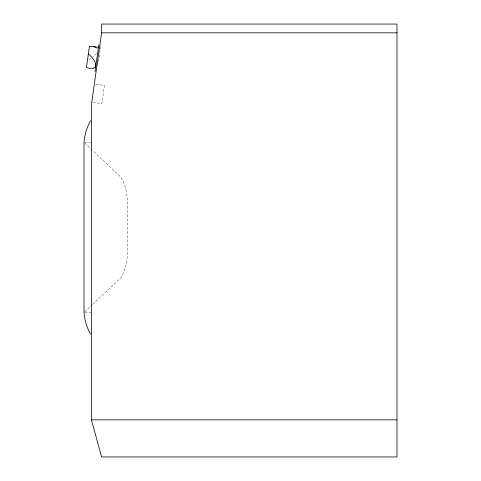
<?xml version="1.0" encoding="UTF-8"?>
<svg xmlns="http://www.w3.org/2000/svg" width="481" height="481" viewBox="0 0 481 481"><rect width="100%" height="100%" fill="white"/><g stroke="black" fill="none" stroke-linecap="round" stroke-linejoin="round"><path stroke-width="0.36" stroke-dasharray="2.4 1.8" d="M98.569 61.46L100.673 46.621M96.597 53.493L92.689 57.065M84.56 311.953L92.136 304.822M92.677 304.311L121.362 277.315C125.487 269.51 127.393 260.684 127.459 251.888L127.459 203.024C127.393 194.234 125.487 185.407 121.362 177.603L92.677 150.607M88.66 59.518L91.017 58.207M84.752 142.454L90.668 142.454M84.752 312.458L90.668 312.458M95.785 84.229L104.431 85.456L101.858 103.607L92.496 102.285M95.996 47.403L97.625 48.846M84.56 142.965L92.136 150.096"/><path stroke-width="0.72" d="M95.01 71.723L98.833 44.715M101.593 32.834L91.408 104.768L91.408 419.829L101.593 456.95L396.987 456.95L396.987 24.05L101.593 24.05L101.593 32.834L396.987 32.834M90.608 120.623C86.814 127.291 84.614 134.818 84.013 142.454L84.013 312.458C84.614 320.093 86.814 327.627 90.608 334.295M91.408 419.829L396.987 419.829M98.473 47.264L89.454 46.26L86.43 67.635L90.109 68.428L93.031 68.356L94.991 67.418L95.863 65.681C95.719 60.696 91.673 57.029 88.402 53.722M93.212 46.519L95.996 47.403"/></g></svg>
